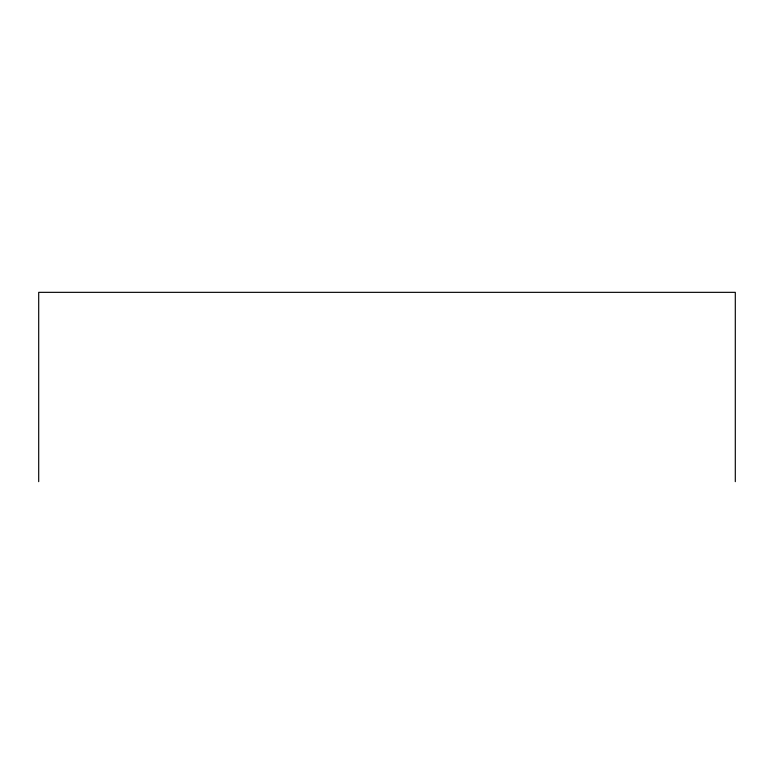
<?xml version="1.0" encoding="UTF-8"?>
<svg xmlns="http://www.w3.org/2000/svg" width="774" height="774" viewBox="0 0 774 774"><rect width="100%" height="100%" fill="white"/><g stroke="black" fill="none" stroke-linecap="round" stroke-linejoin="round"><path stroke-width="1.16" d="M735.3 481.66L735.3 292.34L38.7 292.34L38.7 481.66"/></g></svg>
